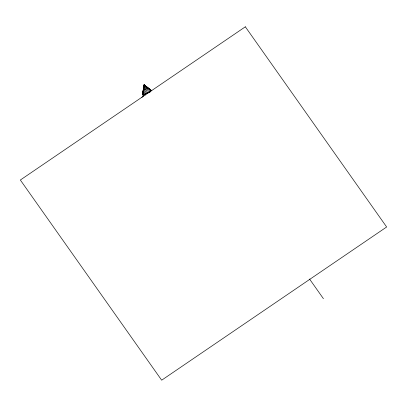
<?xml version="1.0" encoding="UTF-8"?>
<svg xmlns="http://www.w3.org/2000/svg" width="407" height="407" viewBox="0 0 407 407"><rect width="100%" height="100%" fill="white"/><g stroke="black" fill="none" stroke-linecap="round" stroke-linejoin="round"><path stroke-width="0.61" d="M144.047 86.793L144.154 84.905L151.526 90.629L144.154 84.905L142.74 92.699L142.949 95.131L143.091 93.931M151.124 90.878L150.671 89.733L144.154 84.905L143.813 90.456L145.172 93.88M143.656 89.118L144.154 84.905L147.894 88.105M150.732 91.946L149.603 89.092L148.392 88.746L144.154 84.905L142.74 92.699L143.869 95.553M146.317 87.012L144.154 84.905L142.679 93.931L143.671 96.245M141.916 97.477C143.503 94.424 146.601 92.343 150.01 91.962M144.19 86.737L144.154 84.905L145.38 86.294M144.276 86.131L144.154 84.905L147.125 88.716L148.708 92.715M146.337 93.6L144.755 89.601L144.154 84.905L144.892 85.897M309.549 279.034L323.428 298.692M144.154 84.905L147.466 93.005M149.751 92.17L148.392 88.746C146.271 88.446 144.078 89.586 143.127 91.514L144.256 94.368M147.512 92.521L147.858 93.391M145.233 93.681L145.752 94.989M245.335 26.801L20.35 180.016L161.665 380.199L386.65 226.984L245.335 26.801"/></g></svg>
